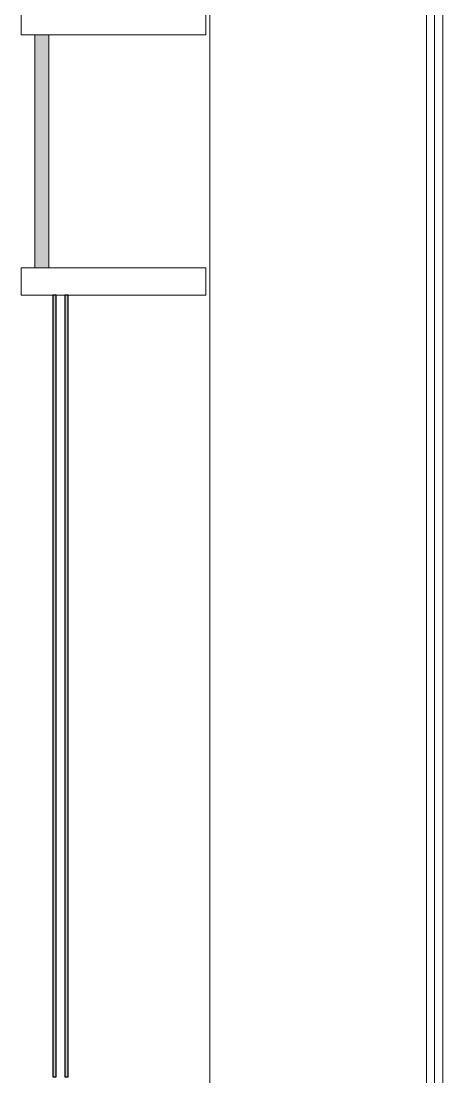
# Model space of a CAD drawing. Header units: millimetres. Extents: x 155920 to 295199, y -4084 to 97293.
# Drawn here: x 156519 to 157283, y 21082 to 22996 of the extents above; entities that cross this region are included whole.
import ezdxf

# ---------------------------------------------------------------- set-up
doc = ezdxf.new("R2010")
doc.units = ezdxf.units.MM
doc.header["$MEASUREMENT"] = 0
for name, color, linetype, lineweight in [('A-GENM', 8, 'CONTINUOUS', 9), ('A-GLAZ-CURT', 7, 'CONTINUOUS', 9), ('A-GLAZ-CWMG', 7, 'CONTINUOUS', 9)]:
    doc.layers.add(name, color=color, linetype=linetype, lineweight=lineweight)

msp = doc.modelspace()

# ---------------------------------------------------------------- hatches: boundary and pattern name
at = {"layer": 'A-GLAZ-CURT'}
msp.add_hatch(color=256, dxfattribs=at).paths.add_polyline_path([(156568.8, 22549.3), (156568.8, 22971.3), (156543.8, 22971.3), (156543.8, 22549.3)], flags=0)
h = msp.add_hatch(color=256, dxfattribs=at)
h.paths.add_polyline_path([(156604.3, 21082.3), (156604.3, 22499.3), (156598.3, 22499.3), (156598.3, 21082.3)], flags=0)
h.paths.add_polyline_path([(156576.3, 21082.3), (156582.3, 21082.3), (156582.3, 22499.3), (156576.3, 22499.3), (156576.3, 21548.2)], flags=0)

# ---------------------------------------------------------------- linework, layer by layer
at = {"layer": 'A-GENM'}
for p, q in [((156860.8, 12533.5), (156860.8, 23022.8)), ((157253.1, 12367.3), (157253.1, 23022.8)), ((157268.1, 12367.3), (157268.1, 23022.8)), ((157268.1, 12367.3), (157268.1, 23022.8)), ((157283.1, 12367.3), (157283.1, 23022.8))]:
    msp.add_line(p, q, dxfattribs=at)
at = {"layer": 'A-GLAZ-CURT', "lineweight": 20}
for p, q in [((156543.8, 22971.3), (156543.8, 22549.3)), ((156568.8, 22971.3), (156543.8, 22971.3)), ((156568.8, 22549.3), (156568.8, 22971.3)), ((156543.8, 22549.3), (156568.8, 22549.3))]:
    msp.add_line(p, q, dxfattribs=at)
at = {"layer": 'A-GLAZ-CURT', "lineweight": 30}
for p, q in [((156576.3, 22499.3), (156576.3, 21082.3)), ((156582.3, 22499.3), (156576.3, 22499.3)), ((156582.3, 21082.3), (156582.3, 22499.3)), ((156598.3, 22499.3), (156598.3, 21082.3)), ((156604.3, 22499.3), (156598.3, 22499.3)), ((156604.3, 21082.3), (156604.3, 22499.3)), ((156576.3, 21082.3), (156582.3, 21082.3)), ((156598.3, 21082.3), (156604.3, 21082.3))]:
    msp.add_line(p, q, dxfattribs=at)
at = {"layer": 'A-GLAZ-CWMG', "lineweight": 20}
for p, q in [((156518.8, 23021.3), (156518.8, 22971.3)), ((156853.8, 22971.3), (156853.8, 23021.3)), ((156518.8, 22971.3), (156853.8, 22971.3))]:
    msp.add_line(p, q, dxfattribs=at)
at = {"layer": 'A-GLAZ-CWMG', "lineweight": 20, "extrusion": (0, 0, -1)}
for p, q in [((156518.8, 22549.3), (156518.8, 22499.3)), ((156853.8, 22549.3), (156518.8, 22549.3)), ((156853.8, 22499.3), (156853.8, 22549.3)), ((156518.8, 22499.3), (156853.8, 22499.3))]:
    msp.add_line(p, q, dxfattribs=at)

doc.saveas('drawing.dxf')
